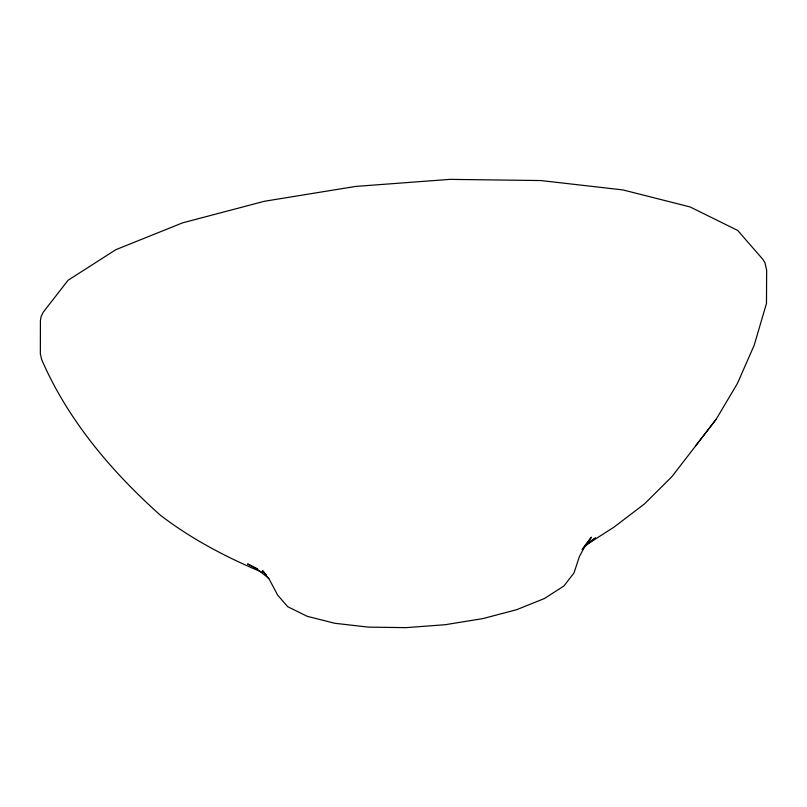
<?xml version="1.0" encoding="UTF-8"?>
<svg xmlns="http://www.w3.org/2000/svg" width="807" height="807" viewBox="0 0 807 807"><rect width="100%" height="100%" fill="white"/><g stroke="black" fill="none" stroke-linecap="round" stroke-linejoin="round"><path stroke-width="1.21" d="M586.578 544.725L613.925 527.183L644.561 503.85L671.878 476.695L716.172 419.267L737.457 383.396L754.182 345.265L766.479 303.442L766.65 270.153L764.885 262.537L762.756 259.229L737.689 230.429L690.046 206.925L622.883 189.917L540.912 180.556L449.882 179.366L355.615 186.427L264.353 201.276L182.564 222.863L115.764 249.726L68.04 280.291L43.124 312.349L41.086 316.687L40.411 320.54L40.35 353.839L41.671 359.569C67.818 420.054 111.396 471.369 160.099 514.987C191.148 538.894 226.212 557.244 262.245 572.334M582.967 548.104L591.41 537.18L584.732 546.521L579.386 556.638L574.009 572.92L563.891 586.023L544.362 598.552L516.752 609.658L482.949 618.586L445.252 624.709L406.234 627.634L368.557 627.14L334.774 623.276L307.195 616.306L287.706 606.693L277.628 595.092L269.558 579.819L262.537 570.63L266.451 575.129M695.493 446.049L716.172 419.267M582.008 549.708L587.203 544.422L595.536 537.906L588.353 542.516M257.645 568.895L247.598 563.942L257.12 569.117L268.983 578.528"/></g></svg>
